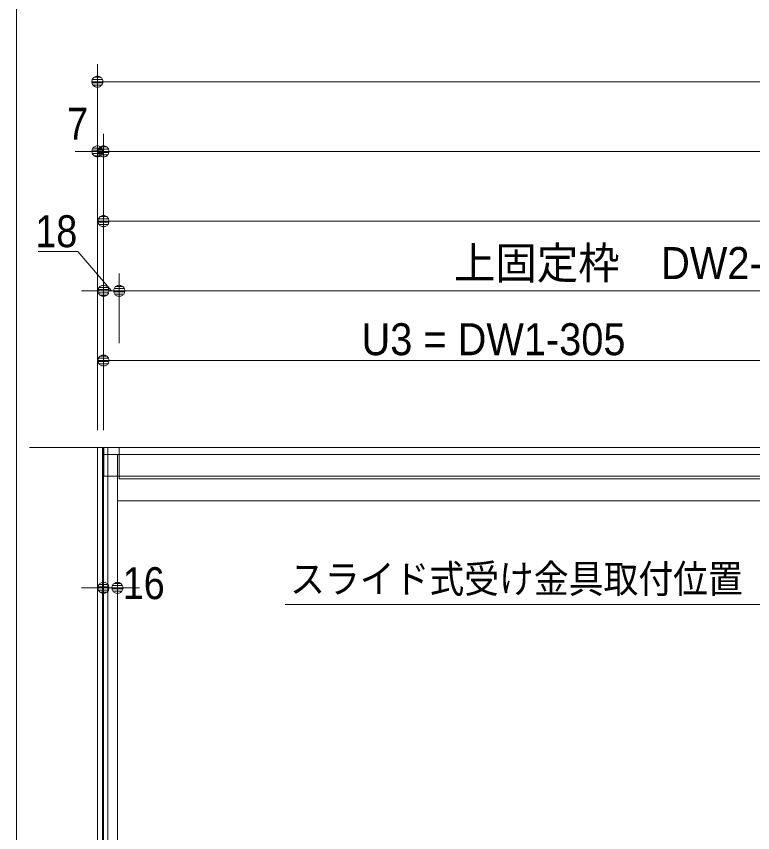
# Model space of a CAD drawing. Units: millimetres, scale not verified. Extents: x -6062 to 6062, y -3045 to 3045.
# Drawn here: x -5788 to -4943, y -42 to 895 of the extents above; entities that cross this region are included whole.
import ezdxf
from ezdxf.enums import TextEntityAlignment as Align

# ---------------------------------------------------------------- set-up
doc = ezdxf.new("R2010")
doc.units = ezdxf.units.MM
doc.header["$LTSCALE"] = 20
for name, color, linetype, lineweight in [('0-0_1図面枠', 7, 'Continuous', 9), ('0-1_3一般', 7, 'Continuous', 9), ('0-2_2寸法-1', 7, 'Continuous', 9), ('0-3_0', 7, 'Continuous', 9), ('0-4_2寸法-3', 7, 'Continuous', 9), ('0-5_2寸法-2', 7, 'Continuous', 9)]:
    doc.layers.add(name, color=color, linetype=linetype, lineweight=lineweight)
doc.styles.add('ＭＳ ゴシック', font='')
doc.styles.add('ＭＳ Ｐゴシック', font='')
doc.styles.get('ＭＳ ゴシック').set_extended_font_data('MS Gothic')
doc.styles.get('ＭＳ Ｐゴシック').set_extended_font_data('MS PGothic')

# ---------------------------------------------------------------- blocks, each defined once
blk = doc.blocks.new('グループ-2')
at = {"layer": '0-0_1図面枠'}
blk.add_lwpolyline([(-80000, 55400), (80000, 55400), (80000, -55400), (-80000, -55400)], close=True, dxfattribs=at)
blk = doc.blocks.new('図面枠')
at = {"layer": '0-0_1図面枠'}
blk.add_blockref('グループ-2', (0, 0), dxfattribs=at)
blk = doc.blocks.new('_Dot')
at = {"layer": '0-3_0'}
for p, q in [((-10, 0), (-20, 0)), ((9.78, 2), (-9.78, 2)), ((7.99, 6), (-7.99, 6)), ((9.16, -3.98), (-9.16, -3.98)), ((6, -7.98), (-6, -7.98))]:
    blk.add_line(p, q, dxfattribs=at)
for points in [[(10, 0), (9.92, 1.25), (9.69, 2.49), (9.3, 3.68), (8.76, 4.82), (8.09, 5.88), (7.29, 6.85), (6.37, 7.71), (5.36, 8.44), (4.26, 9.05), (3.09, 9.51), (1.87, 9.82), (0.63, 9.98), (-0.63, 9.98), (-1.87, 9.82), (-3.09, 9.51), (-4.26, 9.05), (-5.36, 8.44), (-6.37, 7.71), (-7.29, 6.85), (-8.09, 5.88), (-8.76, 4.82), (-9.3, 3.68), (-9.69, 2.49), (-9.92, 1.25), (-10, 0), (0, 0)], [(-10, 0), (-9.92, -1.25), (-9.69, -2.49), (-9.3, -3.68), (-8.76, -4.82), (-8.09, -5.88), (-7.29, -6.85), (-6.37, -7.71), (-5.36, -8.44), (-4.26, -9.05), (-3.09, -9.51), (-1.87, -9.82), (-0.63, -9.98), (0.63, -9.98), (1.87, -9.82), (3.09, -9.51), (4.26, -9.05), (5.36, -8.44), (6.37, -7.71), (7.29, -6.85), (8.09, -5.88), (8.76, -4.82), (9.3, -3.68), (9.69, -2.49), (9.92, -1.25), (10, 0), (0, 0)]]:
    blk.add_lwpolyline(points, close=True, dxfattribs=at)
blk = doc.blocks.new('グループ-25')
at = {"layer": '0-1_3一般'}
for p, q in [((-77990, 8000), (17030, 8000)), ((-77990, 7340), (-77990, 8000)), ((-77640, 8000), (-54340, 8000)), ((-77640, 7280), (-77640, 8000)), ((-78000, -39000), (-78000, 7840)), ((-78000, 7840), (-77640, 7840)), ((-77680, -39000), (-77680, 7840)), ((-77640, 7840), (-54340, 7840)), ((17030, 7340), (-77990, 7340)), ((-54340, 7280), (-77640, 7280)), ((-77680, 6780), (-54320, 6780))]:
    blk.add_line(p, q, dxfattribs=at)
blk = doc.blocks.new('グループ-26')
at = {"layer": '0-1_3一般'}
for p, q in [((-79696.5, 8000), (18903.5, 8000)), ((-78000, 8000), (-78000, -39000))]:
    blk.add_line(p, q, dxfattribs=at)
blk = doc.blocks.new('グループ-27')
at = {"layer": '0-1_3一般'}
for name in ['グループ-26', 'グループ-25']:
    blk.add_blockref(name, (0, 0), dxfattribs=at)
blk = doc.blocks.new('グループ-30')
at = {"layer": '0-1_3一般'}
blk.add_line((-78020, -39000), (-78020, 8000), dxfattribs=at)
blk.add_lwpolyline([(-78140, 8000), (-77900, 8000), (-77900, -39000), (-78140, -39000)], close=True, dxfattribs=at)

msp = doc.modelspace()

# ---------------------------------------------------------------- linework, layer by layer
at = {"layer": '0-2_2寸法-1'}
for p, q in [((-5694.5, 760), (-5694.5, 840)), ((-941.21, 820), (-5681.79, 820)), ((-5687.5, 680), (-5687.5, 760)), ((-3380.21, 740), (-5674.79, 740)), ((-5687.5, 600), (-5687.5, 680)), ((-3481.21, 660), (-5674.79, 660)), ((-5669.5, 520), (-5669.5, 600)), ((-4517.21, 580), (-5656.79, 580)), ((-5687.5, 420), (-5687.5, 520)), ((-4805.21, 500), (-5674.79, 500))]:
    msp.add_line(p, q, dxfattribs=at)
at = {"layer": '0-4_2寸法-3'}
msp.add_lwpolyline([(-5478.91, 220), (-4876.98, 220), (-4780.5, 387.1)], dxfattribs=at)
at = {"layer": '0-5_2寸法-2'}
for p, q in [((-5694.5, 420), (-5694.5, 760)), ((-5687.5, 680), (-5687.5, 760)), ((-5707.21, 740), (-5719.92, 740)), ((-5694.5, 740), (-5687.5, 740)), ((-5674.79, 740), (-5662.08, 740)), ((-5687.5, 420), (-5687.5, 600)), ((-5669.5, 520), (-5669.5, 600)), ((-5700.21, 580), (-5712.92, 580)), ((-5687.5, 580), (-5669.5, 580)), ((-5656.79, 580), (-5644.08, 580)), ((-5687.5, 259), (-5687.3, 259)), ((-5671.5, 259), (-5671.3, 259)), ((-5700.21, 239), (-5712.92, 239)), ((-5687.5, 239), (-5671.5, 239)), ((-5658.79, 239), (-5646.08, 239))]:
    msp.add_line(p, q, dxfattribs=at)
msp.add_lwpolyline([(-5762.43, 625), (-5716.81, 625), (-5678.5, 580)], dxfattribs=at)

# ---------------------------------------------------------------- block references
at = {"layer": '0-0_1図面枠', "xscale": 0.05, "yscale": 0.05}
msp.add_blockref('図面枠', (-1787.5, 0), dxfattribs=at)
msp.add_blockref('図面枠', (-1787.5, 0), dxfattribs=at)
at = {"layer": '0-1_3一般', "xscale": 0.05, "yscale": 0.05}
for name in ['グループ-27', 'グループ-30']:
    msp.add_blockref(name, (-1787.5, 0), dxfattribs=at)
at = {"layer": '0-2_2寸法-1', "xscale": 0.6356201, "yscale": 0.6356201, "rotation": 180}
for p in [(-5694.5, 820), (-5687.5, 740), (-5687.5, 660), (-5669.5, 580), (-5687.5, 500)]:
    msp.add_blockref('_Dot', p, dxfattribs=at)
at = {"layer": '0-5_2寸法-2', "xscale": 0.6356201, "yscale": 0.6356201}
for p in [(-5694.5, 740), (-5687.5, 580), (-5687.5, 239)]:
    msp.add_blockref('_Dot', p, dxfattribs=at)
at = {"layer": '0-5_2寸法-2', "xscale": 0.6356201, "yscale": 0.6356201, "rotation": 180}
for p in [(-5687.5, 740), (-5669.5, 580), (-5671.5, 239)]:
    msp.add_blockref('_Dot', p, dxfattribs=at)

# ---------------------------------------------------------------- texts
at = {"layer": '0-2_2寸法-1', "style": 'ＭＳ Ｐゴシック', "width": 0.95}
for s, p in [('上固定枠\u3000DW2-35', (-5285.48, 582.53)), ('U3 = DW1-305', (-5391.47, 495.04))]:
    msp.add_text(s, height=36.69, dxfattribs=at).set_placement(p, align=Align.BOTTOM_LEFT)
at = {"layer": '0-4_2寸法-3', "style": 'ＭＳ ゴシック', "width": 0.9}
msp.add_text('スライド式受け金具取付位置', height=32.55, dxfattribs=at).set_placement((-5473.5, 223.34), align=Align.BOTTOM_LEFT)
at = {"layer": '0-5_2寸法-2', "style": 'ＭＳ Ｐゴシック', "width": 0.9}
for s, p in [('7', (-5729.17, 742.48)), ('18', (-5765.65, 619.04)), ('16', (-5665.33, 215.03))]:
    msp.add_text(s, height=36.66, dxfattribs=at).set_placement(p, align=Align.BOTTOM_LEFT)

doc.saveas('drawing.dxf')
